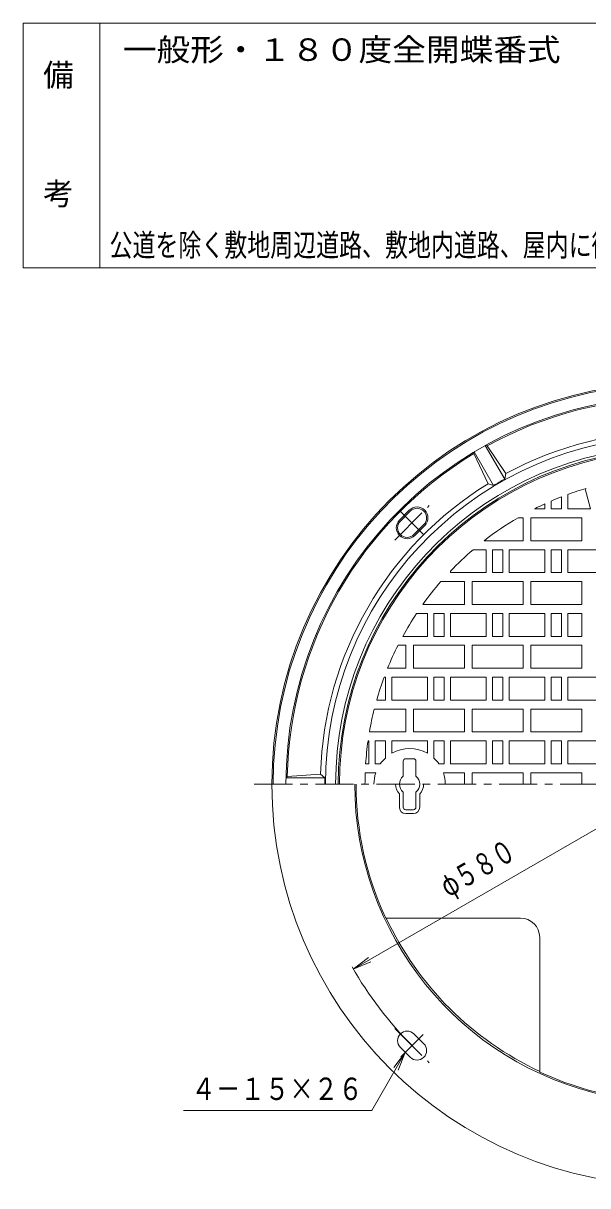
# Model space of a CAD drawing. Units: millimetres, scale not verified. Extents: x -589 to 461, y -801 to 845.
# Drawn here: x -589 to -147, y -67 to 845 of the extents above; entities that cross this region are included whole.
import ezdxf
from ezdxf.enums import TextEntityAlignment as Align

# ---------------------------------------------------------------- set-up
doc = ezdxf.new("R2010")
doc.units = ezdxf.units.MM
doc.header["$LTSCALE"] = 6
doc.linetypes.add('CHAIN1', pattern=[8, 5, -1, 1, -1])
for name, color, linetype, lineweight in [('0-1_躯体', 2, 'Continuous', 18), ('0-2_仕上', 3, 'Continuous', 18), ('0-4_その他', 7, 'Continuous', 18), ('F-0_F-0ﾚｲﾔ', 7, 'Continuous', 18)]:
    doc.layers.add(name, color=color, linetype=linetype, lineweight=lineweight)
doc.layers.add('F-4_F-4ﾚｲﾔ', color=2, linetype='Continuous')
doc.styles.add('ＭＳ ゴシック', font='')
doc.styles.get('ＭＳ ゴシック').set_extended_font_data('MS Gothic')

msp = doc.modelspace()

# ---------------------------------------------------------------- linework, layer by layer
at = {"layer": '0-1_躯体'}
for p, q in [((-224.57, 483.389), (-220.301, 481.995)), ((-210.714, 491.389), (-211.641, 486.995)), ((-294.201, 454.823), (-286.423, 462.601)), ((-293.453, 454.075), (-285.675, 461.853)), ((-282.847, 443.468), (-275.068, 451.247)), ((-282.099, 442.72), (-274.32, 450.499)), ((-356.084, 255.6), (-352.742, 252.6)), ((-282.847, 51.732), (-275.068, 43.953)), ((-293.453, 41.125), (-285.675, 33.347))]:
    msp.add_line(p, q, dxfattribs=at)
at = {"layer": '0-1_躯体', "linetype": 'CHAIN1'}
for p, q in [((-297.737, 439.185), (-270.785, 466.137)), ((-275.498, 443.898), (-293.024, 461.424)), ((-297.737, 56.015), (-270.785, 29.063)), ((-275.498, 51.302), (-293.024, 33.776))]:
    msp.add_line(p, q, dxfattribs=at)
at = {"layer": '0-1_躯体'}
for points in [[(-210.714, 491.389), (-225.474, 512.954), (-226.849, 513.336), (-211.641, 486.995)], [(-224.57, 483.389), (-235.866, 506.954), (-235.509, 508.336), (-220.301, 481.995)], [(-356.084, 255.6), (-382.14, 253.6), (-383.159, 252.6), (-352.742, 252.6)]]:
    msp.add_lwpolyline(points, dxfattribs=at)
msp.add_circle((-79.2, 247.6), 315, dxfattribs=at)
for centre, radius, start, end in [((-79.2, 247.6), 314, 7.59474, 180), ((-79.2, 247.6), 304, 7.84612, 180), ((-79.2, 247.6), 303, 61.13463, 118.86539), ((-79.2, 247.6), 273, 8.10721, 180), ((-79.2, 247.6), 277, 61.65498, 118.34502), ((-79.2, 247.6), 265, 8.35367, 180), ((-79.2, 247.6), 303, 121.13463, 178.86537), ((-79.2, 247.6), 263, 8.74814, 180), ((-79.2, 247.6), 277, 121.65497, 178.34502), ((-79.2, 247.6), 273.588, 118.95284, 121.04716), ((-280.372, 456.55), 8.558, 315, 135), ((-280.372, 456.55), 7.5, 315, 135), ((-288.15, 448.772), 8.558, 135, 315), ((-288.15, 448.772), 7.5, 135, 315), ((-79.2, 247.6), 273.588, 178.95284, 180), ((-79.2, 247.6), 250, 180, 335.64388), ((-288.15, 46.428), 7.5, 45, 225), ((-280.372, 38.65), 7.5, 225, 45)]:
    msp.add_arc(centre, radius, start, end, dxfattribs=at)
at = {"layer": '0-2_仕上'}
for p, q in [((-144.324, 463.6), (-148.569, 479.445)), ((-175.2, 463.6), (-175.2, 469.744)), ((-167.2, 473.033), (-167.2, 463.6)), ((-201.196, 456.6), (-197.2, 456.6)), ((-191.2, 438.6), (-191.2, 456.6)), ((-191.2, 456.6), (-151.2, 456.6)), ((-167.2, 463.6), (-175.2, 463.6)), ((-236.388, 431.6), (-226.2, 431.6)), ((-226.2, 431.6), (-226.2, 413.6)), ((-254.2, 413.6), (-254.2, 414.749)), ((-226.2, 413.6), (-254.2, 413.6)), ((-261.636, 406.6), (-243.2, 406.6)), ((-243.2, 406.6), (-243.2, 388.6)), ((-191.2, 388.6), (-191.2, 406.6)), ((-191.2, 406.6), (-151.2, 406.6)), ((-151.2, 388.6), (-151.2, 406.6)), ((-243.2, 388.6), (-275.88, 388.6)), ((-151.2, 388.6), (-191.2, 388.6)), ((-280.714, 381.6), (-272.2, 381.6)), ((-272.2, 381.6), (-272.2, 363.6)), ((-295.262, 356.6), (-289.2, 356.6)), ((-272.2, 363.6), (-291.586, 363.6)), ((-289.2, 356.6), (-289.2, 338.6)), ((-191.2, 338.6), (-191.2, 356.6)), ((-289.2, 338.6), (-303.439, 338.6)), ((-306.154, 331.6), (-305.2, 331.6)), ((-305.2, 331.6), (-305.2, 313.6)), ((-305.2, 313.6), (-312.026, 313.6)), ((-313.898, 306.6), (-289.2, 306.6)), ((-289.2, 306.6), (-289.2, 288.6)), ((-289.2, 288.6), (-317.701, 288.6)), ((-318.8, 281.6), (-318.2, 281.6)), ((-318.2, 281.6), (-318.2, 263.6)), ((-305.2, 281.6), (-305.2, 268.167)), ((-300.2, 281.6), (-272.2, 281.6)), ((-300.2, 271.849), (-300.2, 281.6)), ((-272.2, 281.6), (-272.2, 271.849)), ((-267.2, 268.167), (-267.2, 281.6)), ((-291.2, 265.6), (-291.2, 253.845)), ((-283.2, 267.6), (-289.2, 267.6)), ((-281.2, 265.6), (-281.2, 253.845)), ((-321.032, 256.6), (-312.714, 256.6)), ((-318.2, 263.6), (-320.67, 263.6)), ((-309.178, 263.6), (-313.2, 263.6)), ((-259.2, 263.6), (-263.222, 263.6)), ((-259.686, 256.6), (-243.2, 256.6)), ((-243.2, 256.6), (-243.2, 247.6)), ((-237.2, 256.6), (-197.2, 256.6)), ((-237.2, 247.6), (-237.2, 256.6)), ((-197.2, 256.6), (-197.2, 247.6)), ((-191.2, 256.6), (-151.2, 256.6)), ((-191.2, 247.6), (-191.2, 256.6)), ((-134.949, 263.6), (-162.2, 263.6)), ((-151.2, 256.6), (-151.2, 247.6)), ((-294.2, 229.6), (-294.2, 240.05)), ((-291.2, 229.6), (-291.2, 241.355)), ((-281.2, 229.6), (-281.2, 241.355)), ((-278.2, 229.6), (-278.2, 240.05)), ((-283.2, 227.6), (-289.2, 227.6)), ((-289.2, 224.6), (-283.2, 224.6)), ((-199.2, 142.6), (-304.979, 142.6)), ((-184.2, 127.6), (-184.2, 21.821))]:
    msp.add_line(p, q, dxfattribs=at)
at = {"layer": '0-2_仕上', "linetype": 'CHAIN1'}
msp.add_line((-408.101, 247.6), (251.611, 247.6), dxfattribs=at)
at = {"layer": '0-2_仕上'}
for points in [[(-144.324, 463.6), (-162.2, 463.6), (-162.2, 474.921)], [(-180.2, 467.516), (-180.2, 463.6), (-188.324, 463.6)], [(-197.2, 456.6), (-197.2, 438.6), (-227.803, 438.6)], [(-151.2, 456.6), (-151.2, 438.6), (-191.2, 438.6)], [(-191.2, 356.6), (-151.2, 356.6), (-151.2, 338.6), (-191.2, 338.6)], [(-313.2, 263.6), (-313.2, 281.6), (-305.2, 281.6)], [(-267.2, 281.6), (-259.2, 281.6), (-259.2, 263.6)], [(-162.2, 263.6), (-162.2, 281.6), (-134.2, 281.6)]]:
    msp.add_lwpolyline(points, dxfattribs=at)
for points in [[(-221.2, 413.6), (-221.2, 431.6), (-213.2, 431.6), (-213.2, 413.6)], [(-208.2, 413.6), (-208.2, 431.6), (-180.2, 431.6), (-180.2, 413.6)], [(-175.2, 413.6), (-175.2, 431.6), (-167.2, 431.6), (-167.2, 413.6)], [(-162.2, 413.6), (-162.2, 431.6), (-134.2, 431.6), (-134.2, 413.6)], [(-237.2, 388.6), (-237.2, 406.6), (-197.2, 406.6), (-197.2, 388.6)], [(-267.2, 363.6), (-267.2, 381.6), (-259.2, 381.6), (-259.2, 363.6)], [(-254.2, 363.6), (-254.2, 381.6), (-226.2, 381.6), (-226.2, 363.6)], [(-221.2, 363.6), (-221.2, 381.6), (-213.2, 381.6), (-213.2, 363.6)], [(-208.2, 363.6), (-208.2, 381.6), (-180.2, 381.6), (-180.2, 363.6)], [(-175.2, 363.6), (-175.2, 381.6), (-167.2, 381.6), (-167.2, 363.6)], [(-162.2, 363.6), (-162.2, 381.6), (-151.2, 381.6), (-151.2, 363.6)], [(-283.2, 338.6), (-283.2, 356.6), (-243.2, 356.6), (-243.2, 338.6)], [(-237.2, 338.6), (-237.2, 356.6), (-197.2, 356.6), (-197.2, 338.6)], [(-300.2, 313.6), (-300.2, 331.6), (-272.2, 331.6), (-272.2, 313.6)], [(-267.2, 313.6), (-267.2, 331.6), (-259.2, 331.6), (-259.2, 313.6)], [(-254.2, 313.6), (-254.2, 331.6), (-226.2, 331.6), (-226.2, 313.6)], [(-221.2, 313.6), (-221.2, 331.6), (-213.2, 331.6), (-213.2, 313.6)], [(-208.2, 313.6), (-208.2, 331.6), (-180.2, 331.6), (-180.2, 313.6)], [(-175.2, 313.6), (-175.2, 331.6), (-167.2, 331.6), (-167.2, 313.6)], [(-162.2, 313.6), (-162.2, 331.6), (-134.2, 331.6), (-134.2, 313.6)], [(-283.2, 288.6), (-283.2, 306.6), (-243.2, 306.6), (-243.2, 288.6)], [(-237.2, 288.6), (-237.2, 306.6), (-197.2, 306.6), (-197.2, 288.6)], [(-191.2, 288.6), (-191.2, 306.6), (-151.2, 306.6), (-151.2, 288.6)], [(-254.2, 263.6), (-254.2, 281.6), (-226.2, 281.6), (-226.2, 263.6)], [(-221.2, 263.6), (-221.2, 281.6), (-213.2, 281.6), (-213.2, 263.6)], [(-208.2, 263.6), (-208.2, 281.6), (-180.2, 281.6), (-180.2, 263.6)], [(-175.2, 263.6), (-175.2, 281.6), (-167.2, 281.6), (-167.2, 263.6)]]:
    msp.add_lwpolyline(points, close=True, dxfattribs=at)
for centre, radius, start, end in [((-79.2, 247.6), 262, 9.63133, 180), ((-79.2, 247.6), 242, 106.47072, 110.05826), ((-79.2, 247.6), 242, 114.66777, 116.80298), ((-79.2, 247.6), 242, 111.32372, 113.37169), ((-79.2, 247.6), 242, 120.27263, 127.88388), ((-79.2, 247.6), 242, 130.50659, 136.31444), ((-79.2, 247.6), 242, 138.92662, 144.36319), ((-79.2, 247.6), 242, 146.37743, 151.35774), ((-79.2, 247.6), 242, 153.22978, 157.9118), ((-79.2, 247.6), 242, 159.68948, 164.17337), ((-79.2, 247.6), 242, 165.88896, 170.2458), ((-79.2, 247.6), 242, 171.92345, 176.20908), ((-286.2, 247.6), 28, 60.00053, 120.00056), ((-286.2, 247.6), 28, 132.73288, 145.1501), ((-289.2, 265.6), 2, 90, 180), ((-283.2, 265.6), 2, 0, 90), ((-286.2, 247.6), 28, 34.84988, 47.26842), ((-79.2, 247.6), 242, 177.86867, 180), ((-286.2, 247.6), 28, 161.25064, 180), ((-286.2, 247.6), 28, 0, 18.74939), ((-79.2, 247.6), 249, 180, 204.94112), ((-286.2, 247.6), 11, 180, 223.34042), ((-286.2, 247.6), 8, 128.68259, 231.31653), ((-286.2, 247.6), 8, 308.68347, 51.31741), ((-286.2, 247.6), 11, 316.65958, 0), ((-289.2, 229.6), 5, 180, 270), ((-289.2, 229.6), 2, 180, 270), ((-283.2, 229.6), 2, 270, 0), ((-283.2, 229.6), 5, 270, 0), ((-79.2, 247.6), 248.549, 204.98949, 245.01051), ((-199.2, 127.6), 15, 0, 90), ((-79.2, 247.6), 249, 245.05888, 294.94112)]:
    msp.add_arc(centre, radius, start, end, dxfattribs=at)
at = {"layer": '0-4_その他'}
for p, q in [((-330.347, 102.6), (-79.2, 247.6)), ((-330.347, 102.6), (-318.447, 111.731)), ((-330.347, 102.6), (-316.489, 108.34)), ((-289.564, 37.236), (-298.695, 25.336)), ((-289.564, 37.236), (-295.304, 23.378))]:
    msp.add_line(p, q, dxfattribs=at)
msp.add_lwpolyline([(-289.564, 37.236), (-315.925, -8.423), (-463.55, -8.423)], dxfattribs=at)
msp.add_arc((-79.2, 247.6), 290, 209.59229, 225, dxfattribs=at)
at = {"layer": 'F-0_F-0ﾚｲﾔ'}
for p, q in [((460.8, 844.6), (-589.2, 844.6)), ((-589.2, 652.6), (-589.2, 844.6)), ((-529.2, 652.6), (-529.2, 844.6)), ((460.8, 652.6), (-589.2, 652.6))]:
    msp.add_line(p, q, dxfattribs=at)

# ---------------------------------------------------------------- texts
at = {"layer": '0-4_その他', "color": 3, "style": 'ＭＳ ゴシック', "width": 0.7}
msp.add_text('φ５８０', height=17.6, rotation=30, dxfattribs=at).set_placement((-253.28, 154.023), align=Align.BOTTOM_LEFT)
at = {"layer": '0-4_その他', "color": 6, "style": 'ＭＳ ゴシック', "width": 0.8}
msp.add_text('４－１５×２６', height=17.6, dxfattribs=at).set_placement((-457.349, -5.423), align=Align.BOTTOM_LEFT)
at = {"layer": 'F-4_F-4ﾚｲﾔ', "style": 'ＭＳ ゴシック', "width": 1.1}
msp.add_text('一般形・１８０度全開蝶番式', height=17.6, dxfattribs=at).set_placement((-511.082, 809.806), align=Align.BOTTOM_LEFT)
at = {"layer": 'F-4_F-4ﾚｲﾔ', "style": 'ＭＳ ゴシック'}
for s, p in [('備', (-573.646, 789.976)), ('考', (-573.646, 696.83))]:
    msp.add_text(s, height=17.6, dxfattribs=at).set_placement(p, align=Align.BOTTOM_LEFT)
at = {"layer": 'F-4_F-4ﾚｲﾔ', "color": 4, "style": 'ＭＳ ゴシック', "width": 0.75}
msp.add_text('公道を除く敷地周辺道路、敷地内道路、屋内に御使用ください。', height=17.6, dxfattribs=at).set_placement((-521.561, 656.51), align=Align.BOTTOM_LEFT)

doc.saveas('drawing.dxf')
